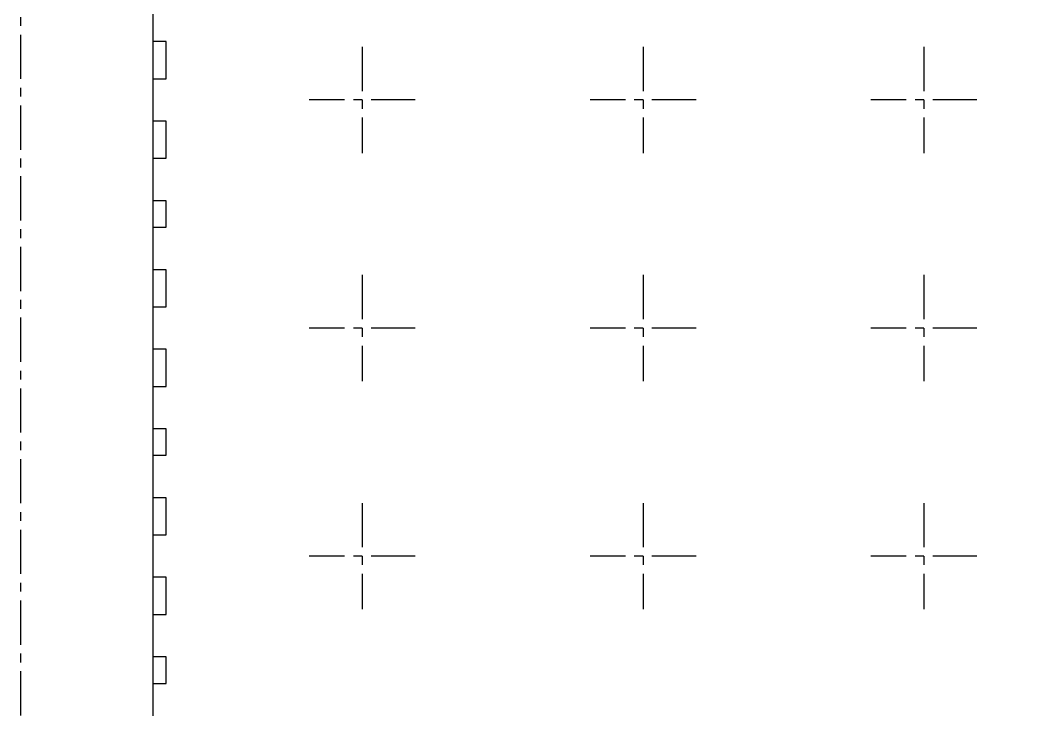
# Model space of a CAD drawing. Extents: x 255 to 461, y -61 to 88.
# Drawn here: x 272.3 to 301.18, y -6.84 to 12.65 of the extents above; entities that cross this region are included whole.
import ezdxf

# ---------------------------------------------------------------- set-up
doc = ezdxf.new("R2010")
doc.units = 0
doc.header["$MEASUREMENT"] = 0
doc.linetypes.add('CENTER', pattern=[2, 1.25, -0.25, 0.25, -0.25])
doc.layers.get('0').update_dxf_attribs({"linetype": 'CONTINUOUS'})
doc.layers.add('CENTER', color=1, linetype='CENTER')

msp = doc.modelspace()

# ---------------------------------------------------------------- linework, layer by layer
for points in [[(276.051, -27.172), (343.551, -27.172), (343.551, 67.328), (276.051, 67.328)], [(276.051, 12.053), (276.051, 11.003), (276.426, 11.003), (276.426, 12.053)], [(276.051, 9.803), (276.051, 8.753), (276.426, 8.753), (276.426, 9.803)], [(276.051, 7.553), (276.051, 6.803), (276.426, 6.803), (276.426, 7.553)], [(276.051, 5.603), (276.051, 4.553), (276.426, 4.553), (276.426, 5.603)], [(276.051, 3.353), (276.051, 2.303), (276.426, 2.303), (276.426, 3.353)], [(276.051, 1.103), (276.051, 0.353), (276.426, 0.353), (276.426, 1.103)], [(276.051, -0.847), (276.051, -1.897), (276.426, -1.897), (276.426, -0.847)], [(276.051, -3.097), (276.051, -4.147), (276.426, -4.147), (276.426, -3.097)], [(276.051, -5.347), (276.051, -6.097), (276.426, -6.097), (276.426, -5.347)]]:
    msp.add_lwpolyline(points, close=True)
at = {"layer": 'CENTER'}
for p, q in [((272.301, 74.247), (272.301, -37.148)), ((281.976, 11.903), (281.976, 8.903)), ((289.926, 11.903), (289.926, 8.903)), ((297.876, 11.903), (297.876, 8.903)), ((283.476, 10.403), (280.476, 10.403)), ((291.426, 10.403), (288.426, 10.403)), ((299.376, 10.403), (296.376, 10.403)), ((281.976, 5.453), (281.976, 2.453)), ((289.926, 5.453), (289.926, 2.453)), ((297.876, 5.453), (297.876, 2.453)), ((283.476, 3.953), (280.476, 3.953)), ((291.426, 3.953), (288.426, 3.953)), ((299.376, 3.953), (296.376, 3.953)), ((281.976, -0.997), (281.976, -3.997)), ((289.926, -0.997), (289.926, -3.997)), ((297.876, -0.997), (297.876, -3.997)), ((283.476, -2.497), (280.476, -2.497)), ((291.426, -2.497), (288.426, -2.497)), ((299.376, -2.497), (296.376, -2.497))]:
    msp.add_line(p, q, dxfattribs=at)

doc.saveas('drawing.dxf')
